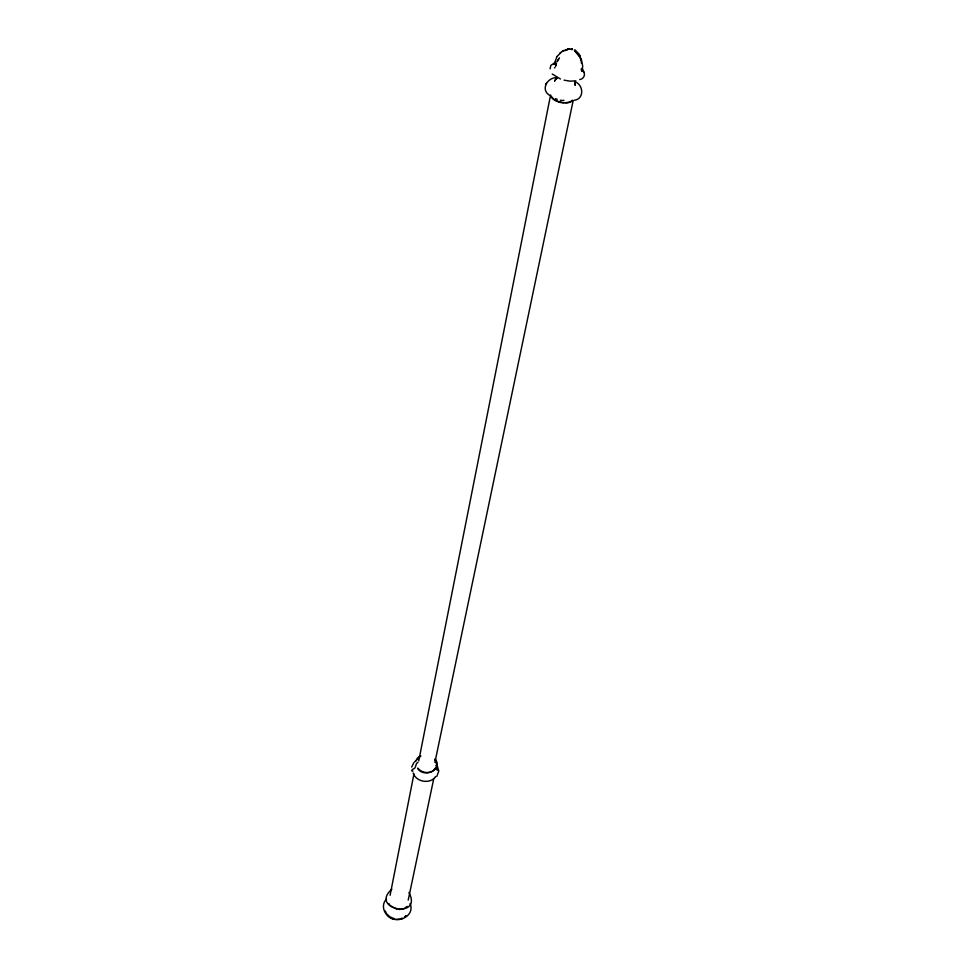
<?xml version="1.0" encoding="UTF-8"?>
<svg xmlns="http://www.w3.org/2000/svg" width="968" height="968" viewBox="0 0 968 968"><rect width="100%" height="100%" fill="white"/><g stroke="black" fill="none" stroke-linecap="round" stroke-linejoin="round"><path stroke-width="1.45" d="M581.393 63.198L581.248 60.863M572.415 49.065L572.33 49.574M437.246 769.282L437.137 770.201M571.689 49.477L571.701 49.332M572.439 49.307L570.975 49.15L571.568 48.981M571.882 48.981L571.011 49.017L571.435 49.562M390.092 895.315L413.965 773.855M418.733 760.884L550.586 94.985A11.749 6.183 11.5 0 0 560.169 102.39A11.749 6.183 11.5 0 0 572.935 100.357M554.604 81.155L556.963 77.561M575.101 85.341L574.641 81.554M434.922 762.373L573.104 100.914M408.206 900.107L433.688 778.998M555.499 66.356L556.455 63.174L555.608 65.969M571.386 48.981L571.507 48.872M411.715 767.092L413.759 762.76M556.467 77.718C547.356 77.38 540.374 89.673 549.449 95.203M417.619 759.602L417.922 758.815M415.925 760.824L417.329 758.234L420.257 755.899M554.7 80.707L555.826 79.17M545.553 84.942L545.855 84.325M546.061 83.877L546.351 83.26M435.334 768.108L433.507 770.455M417.813 759.033L420.451 755.96M418.067 758.585L419.519 756.988M558.56 59.096L557.06 61.783L559.456 57.814M556.951 56.567L554.059 64.493L555.1 62.872M436.81 776.384L438.819 770.951L436.798 764.442M557.011 56.495L562.19 51.328L569.196 48.884M386.559 899.042C379.347 906.024 385.675 918.414 394.944 919.322M405.362 916.611L406.1 915.897M407.117 906.423L405.072 908.008M414.498 761.937L416.264 760.497M560.654 52.441L560 52.986M404.757 916.781L405.58 916.127M565.106 50.675L565.76 50.251M566.219 49.876L568.603 48.69M391.871 889.205C368.675 909.267 423.306 919.842 408.956 892.472M432.829 770.951L431.292 771.762M420.136 756.54L420.874 756.117M556.431 78.759L557.096 78.408M563.146 50.76L563.933 50.348M566.171 49.997L569.099 48.981M554.398 67.905L555.003 67.651M401.635 918.765L402.64 918.366M404.188 908.468L401.212 909.327M555.136 62.412L550.852 65.413L550.078 68.825M579.759 79.57C584.769 78.819 586.1 72.781 582.107 69.769M401.853 918.257L400.825 918.559M574.23 100.309C584.261 99.026 583.716 85.535 575.512 81.929M430.445 772.077C426.21 773.371 420.56 771.956 417.801 768.072M400.57 919.08L396.081 919.37M575.863 80.816L570.2 81.179L564.054 80.162M417.994 762.288C414.776 763.583 416.893 768.326 412.84 769.27A1.573 0.932 -10.5 0 0 412.247 769.548L411.836 770.77M568.47 48.993L568.99 48.981M399.167 909.472L400.159 909.448M562.916 100.248L563.969 100.382M412.283 770.988L412.973 771.133M560.339 100.188L561.815 100.503M396.965 909.242L390.503 905.854M392.79 918.063L393.903 918.426M560.424 79.001L552.244 74.028M555.596 98.688L557.217 99.293M390.685 917.059L391.713 917.604M574.907 49.804L579.07 54.123L581.115 59.968M574.956 50.88L578.719 54.692L581.429 59.762L582.712 66.235L581.877 71.487L581.102 69.055M574.411 50.481L575.5 51.377M574.617 50.639L579.965 57.33M388.059 915.026L388.87 915.788M388.071 915.583C396.348 925.275 415.587 916.2 410.081 903.519M417.728 768.58C424.178 778.514 443.828 769.524 435.043 758.827M389.838 905.104L388.761 903.471M387.357 914.784L386.171 912.957M584.006 72.552L583.438 71.45M582.409 70.144L582.905 71.112M435.213 759.384L436.132 763.147L436.12 762.409M435.261 760.013L436.072 762.155M436.06 765.168L437.173 768.689M579.965 55.926L579.36 54.656M574.677 82.873L575.186 84.882M436.447 765.252L437.173 769.62M582.373 68.329L583.172 71.051M385.421 911.057L385.736 912.013M580.425 58.576L580.788 59.895M572.209 100.261A11.072 5.832 11.5 0 1 565.772 102.608M563.666 102.584A11.072 5.832 11.5 0 1 551.808 96.873M435.552 776.554A11.955 9.498 11.5 0 1 435.164 777.147M434.717 777.715A11.955 9.498 11.5 0 1 434.209 778.26M433.664 778.756A11.955 9.498 11.5 0 1 414.014 775.029M413.675 774.364A11.955 9.498 11.5 0 1 413.179 772.984"/></g></svg>
